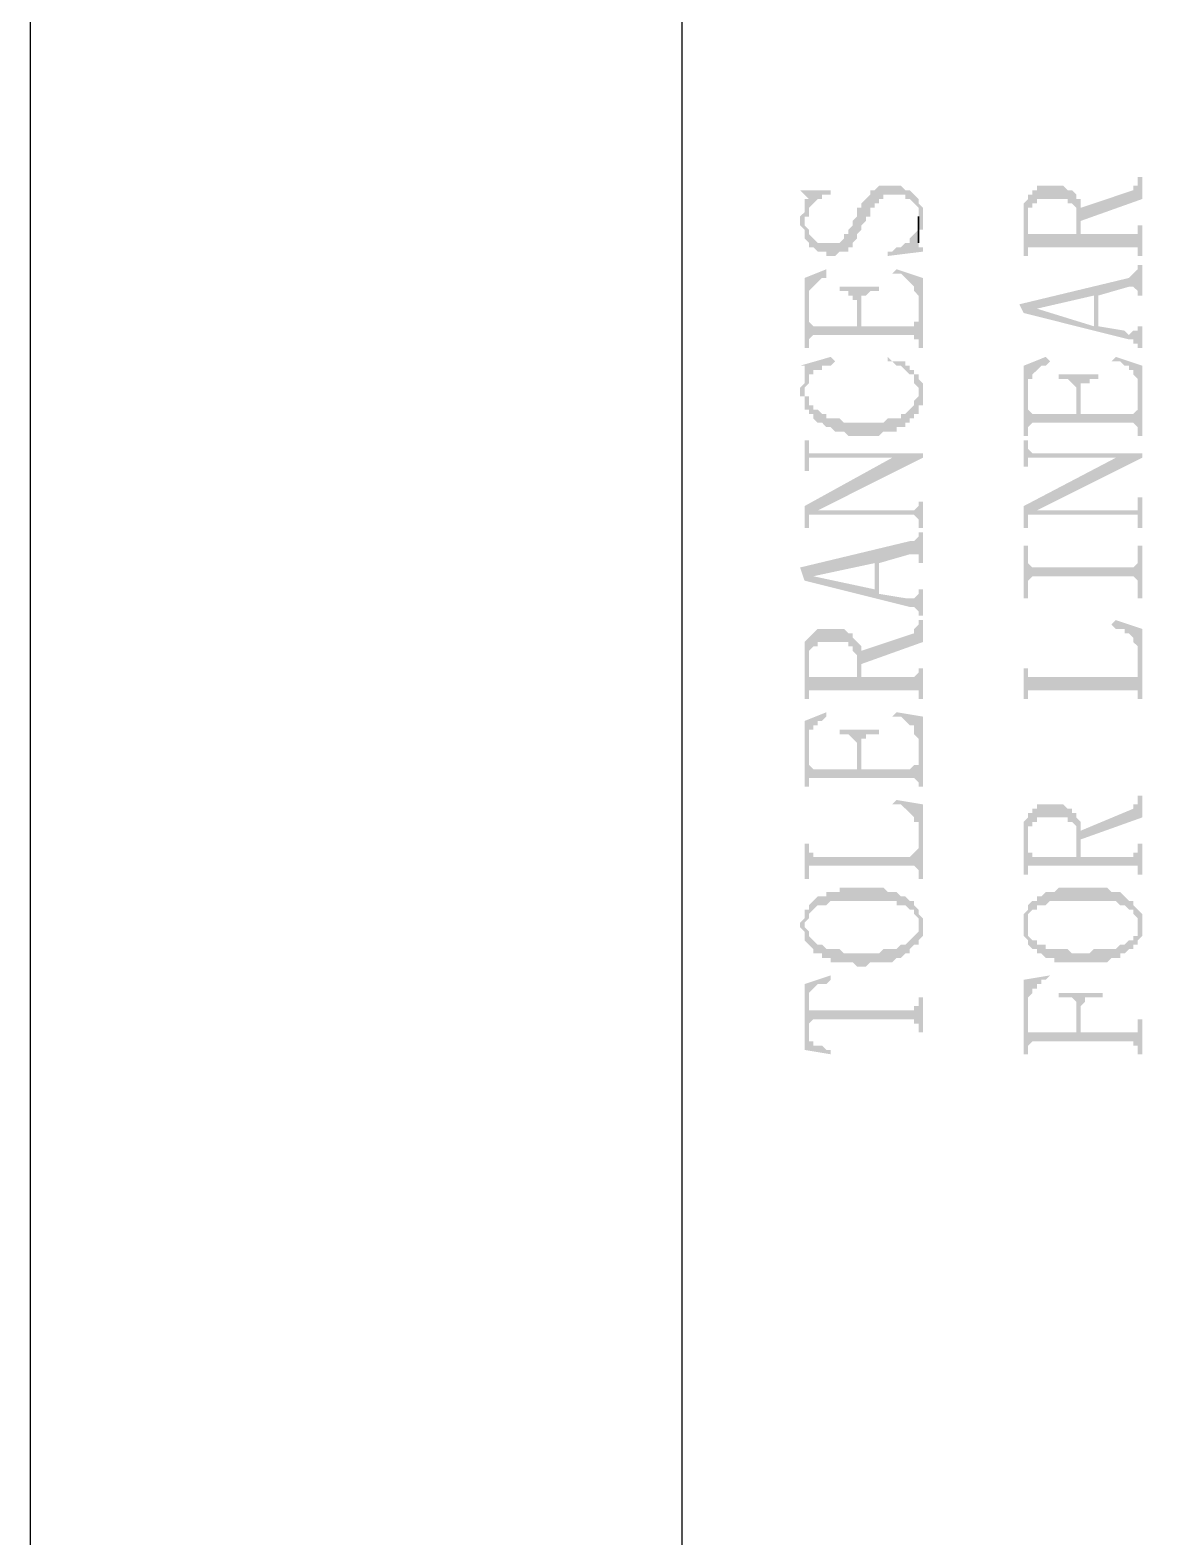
# Model space of a CAD drawing. Header units: inches. Extents: x 3613 to 8393, y -2205 to -794.
# Drawn here: x 7005.62 to 7017.27, y -1349.99 to -1334.49 of the extents above; entities that cross this region are included whole.
import ezdxf

# ---------------------------------------------------------------- set-up
doc = ezdxf.new("R2010")
doc.units = ezdxf.units.IN
doc.header["$MEASUREMENT"] = 0

msp = doc.modelspace()

# ---------------------------------------------------------------- hatches: boundary and pattern name
at = {"transparency": 33554559}
for points in [[(7016.437, -1336.314), (7016.437, -1336.449), (7017.069, -1336.224), (7017.069, -1335.998), (7017.024, -1335.998), (7017.024, -1336.043), (7017.024, -1336.088), (7016.978, -1336.088), (7016.978, -1336.133)], [(7013.548, -1336.449), (7013.548, -1336.494), (7013.594, -1336.54), (7013.594, -1336.585), (7013.594, -1336.63), (7013.639, -1336.675), (7013.639, -1336.72), (7013.684, -1336.72), (7013.729, -1336.765), (7013.819, -1336.765), (7013.819, -1336.81), (7013.909, -1336.81), (7013.955, -1336.765), (7014.045, -1336.765), (7014.045, -1336.72), (7014.09, -1336.72), (7014.09, -1336.675), (7014.135, -1336.63), (7014.135, -1336.585), (7014.18, -1336.54), (7014.18, -1336.494), (7014.225, -1336.449), (7014.225, -1336.404), (7014.271, -1336.404), (7014.271, -1336.314), (7014.316, -1336.314), (7014.316, -1336.269), (7014.361, -1336.269), (7014.361, -1336.224), (7014.406, -1336.224), (7014.406, -1336.179), (7014.632, -1336.179), (7014.632, -1336.224), (7014.677, -1336.224), (7014.722, -1336.269), (7014.722, -1336.269), (7014.767, -1336.314), (7014.767, -1336.404), (7014.767, -1336.585), (7014.767, -1336.54), (7014.812, -1336.54), (7014.812, -1336.449), (7014.812, -1336.404), (7014.812, -1336.314), (7014.767, -1336.269), (7014.767, -1336.224), (7014.722, -1336.179), (7014.722, -1336.179), (7014.677, -1336.133), (7014.632, -1336.133), (7014.586, -1336.088), (7014.361, -1336.088), (7014.316, -1336.133), (7014.271, -1336.133), (7014.271, -1336.179), (7014.271, -1336.179), (7014.225, -1336.224), (7014.225, -1336.224), (7014.18, -1336.269), (7014.18, -1336.314), (7014.135, -1336.314), (7014.135, -1336.404), (7014.09, -1336.449), (7014.09, -1336.494), (7014.045, -1336.54), (7014.045, -1336.585), (7014, -1336.585), (7014, -1336.63), (7014, -1336.63), (7013.955, -1336.675), (7013.729, -1336.675), (7013.684, -1336.63), (7013.684, -1336.63), (7013.639, -1336.585), (7013.639, -1336.54), (7013.594, -1336.494), (7013.594, -1336.269), (7013.594, -1336.359), (7013.594, -1336.359), (7013.548, -1336.404)], [(7013.548, -1336.133), (7013.594, -1336.179), (7013.594, -1336.179), (7013.639, -1336.224), (7013.639, -1336.404), (7013.639, -1336.314), (7013.684, -1336.269), (7013.684, -1336.269), (7013.729, -1336.224), (7013.774, -1336.224), (7013.774, -1336.179), (7013.864, -1336.179), (7013.864, -1336.133)], [(7015.85, -1336.404), (7015.85, -1336.81), (7015.895, -1336.81), (7015.895, -1336.404), (7015.895, -1336.314), (7015.94, -1336.314), (7015.94, -1336.269), (7015.986, -1336.269), (7015.986, -1336.224), (7016.301, -1336.224), (7016.301, -1336.269), (7016.347, -1336.269), (7016.392, -1336.314), (7016.392, -1336.359), (7016.392, -1336.585), (7016.437, -1336.224), (7016.392, -1336.224), (7016.392, -1336.179), (7016.347, -1336.133), (7016.301, -1336.133), (7016.256, -1336.088), (7015.986, -1336.088), (7015.986, -1336.133), (7015.94, -1336.133), (7015.94, -1336.179), (7015.895, -1336.179), (7015.895, -1336.224), (7015.895, -1336.224), (7015.85, -1336.269), (7015.85, -1336.314), (7015.85, -1336.359)], [(7013.594, -1336.269), (7013.594, -1336.449), (7013.594, -1336.404), (7013.639, -1336.404), (7013.639, -1336.224), (7013.594, -1336.224)], [(7015.895, -1336.765), (7015.895, -1336.72), (7017.024, -1336.72), (7017.024, -1336.81), (7017.069, -1336.81), (7017.069, -1336.494), (7017.024, -1336.494), (7017.024, -1336.54), (7017.024, -1336.585), (7016.437, -1336.585), (7016.437, -1336.314), (7016.437, -1336.224), (7016.392, -1336.585), (7015.895, -1336.585), (7015.895, -1336.449)], [(7014.451, -1336.765), (7014.451, -1336.81), (7014.812, -1336.765), (7014.812, -1336.72), (7014.767, -1336.72), (7014.767, -1336.675), (7014.767, -1336.494), (7014.767, -1336.54), (7014.722, -1336.585), (7014.722, -1336.585), (7014.677, -1336.63), (7014.677, -1336.675), (7014.632, -1336.675), (7014.586, -1336.72), (7014.541, -1336.72), (7014.496, -1336.765)], [(7013.594, -1337.036), (7013.594, -1337.758), (7013.639, -1337.758), (7013.639, -1337.262), (7013.639, -1337.171), (7013.639, -1337.171), (7013.684, -1337.126), (7013.684, -1337.126), (7013.729, -1337.081), (7013.729, -1337.081), (7013.774, -1337.036), (7013.819, -1337.036), (7013.819, -1336.946)], [(7014.496, -1336.991), (7014.586, -1336.991), (7014.632, -1337.036), (7014.632, -1337.036), (7014.677, -1337.081), (7014.677, -1337.081), (7014.722, -1337.126), (7014.722, -1337.171), (7014.767, -1337.217), (7014.767, -1337.262), (7014.767, -1337.758), (7014.812, -1337.758), (7014.812, -1337.036), (7014.541, -1336.946)], [(7015.805, -1337.307), (7015.85, -1337.397), (7015.986, -1337.352), (7016.572, -1337.217), (7016.572, -1337.533), (7016.617, -1337.217), (7016.933, -1337.126), (7016.978, -1337.126), (7017.024, -1337.171), (7017.024, -1337.217), (7017.069, -1337.217), (7017.069, -1336.901), (7017.024, -1336.901), (7017.024, -1336.946), (7017.024, -1336.946), (7016.978, -1336.991), (7016.978, -1336.991), (7016.933, -1337.036)], [(7013.639, -1337.713), (7013.639, -1337.668), (7013.639, -1337.668), (7013.684, -1337.623), (7014.722, -1337.623), (7014.722, -1337.668), (7014.767, -1337.668), (7014.767, -1337.713), (7014.767, -1337.442), (7014.767, -1337.487), (7014.722, -1337.487), (7014.722, -1337.533), (7014.18, -1337.533), (7014.18, -1337.307), (7014.135, -1337.533), (7013.684, -1337.533), (7013.639, -1337.487), (7013.639, -1337.262)], [(7013.955, -1337.126), (7013.955, -1337.171), (7014.045, -1337.171), (7014.045, -1337.217), (7014.09, -1337.217), (7014.09, -1337.262), (7014.135, -1337.262), (7014.135, -1337.533), (7014.18, -1337.307), (7014.18, -1337.217), (7014.225, -1337.217), (7014.271, -1337.171), (7014.361, -1337.171), (7014.361, -1337.126)], [(7015.85, -1337.397), (7016.933, -1337.668), (7016.978, -1337.668), (7016.978, -1337.713), (7017.024, -1337.713), (7017.024, -1337.758), (7017.069, -1337.758), (7017.069, -1337.533), (7017.024, -1337.533), (7017.024, -1337.578), (7016.978, -1337.578), (7016.933, -1337.623), (7016.933, -1337.623), (7016.888, -1337.578), (7016.617, -1337.533), (7016.617, -1337.217), (7016.572, -1337.533), (7015.986, -1337.352), (7015.986, -1337.352)], [(7013.548, -1337.939), (7013.594, -1337.939), (7013.594, -1337.984), (7013.594, -1338.39), (7013.594, -1338.164), (7013.639, -1338.119), (7013.639, -1338.029), (7013.684, -1338.029), (7013.684, -1337.984), (7013.774, -1337.984), (7013.774, -1337.939), (7013.864, -1337.939), (7013.909, -1337.894), (7013.864, -1337.848)], [(7014.451, -1337.894), (7014.496, -1337.894), (7014.541, -1337.939), (7014.586, -1337.939), (7014.632, -1337.984), (7014.632, -1337.984), (7014.677, -1338.029), (7014.722, -1338.029), (7014.722, -1338.119), (7014.767, -1338.164), (7014.767, -1338.209), (7014.767, -1338.029), (7014.722, -1338.029), (7014.722, -1337.984), (7014.677, -1337.984), (7014.677, -1337.939), (7014.632, -1337.939), (7014.632, -1337.894), (7014.496, -1337.894), (7014.451, -1337.848)], [(7015.85, -1337.939), (7015.85, -1338.661), (7015.895, -1338.661), (7015.895, -1338.164), (7015.895, -1338.074), (7015.94, -1338.074), (7015.94, -1338.029), (7015.94, -1338.029), (7015.986, -1337.984), (7015.986, -1337.984), (7016.031, -1337.939), (7016.076, -1337.939), (7016.121, -1337.894), (7016.076, -1337.848)], [(7016.753, -1337.894), (7016.843, -1337.894), (7016.888, -1337.939), (7016.933, -1337.939), (7016.933, -1337.984), (7016.978, -1337.984), (7016.978, -1338.029), (7016.978, -1338.029), (7017.024, -1338.074), (7017.024, -1338.164), (7017.024, -1338.661), (7017.069, -1338.661), (7017.069, -1337.939), (7016.798, -1337.848)], [(7013.548, -1338.209), (7013.548, -1338.255), (7013.594, -1338.255), (7013.594, -1338.39), (7013.594, -1337.984), (7013.594, -1338.029), (7013.594, -1338.119), (7013.548, -1338.164)], [(7013.594, -1338.39), (7013.639, -1338.39), (7013.639, -1338.435), (7013.684, -1338.435), (7013.684, -1338.48), (7013.729, -1338.525), (7013.774, -1338.525), (7013.819, -1338.571), (7013.864, -1338.571), (7013.909, -1338.616), (7014, -1338.616), (7014.045, -1338.661), (7014.361, -1338.661), (7014.406, -1338.616), (7014.541, -1338.616), (7014.541, -1338.571), (7014.632, -1338.571), (7014.632, -1338.525), (7014.677, -1338.525), (7014.677, -1338.48), (7014.722, -1338.48), (7014.722, -1338.435), (7014.767, -1338.435), (7014.767, -1338.345), (7014.812, -1338.345), (7014.812, -1338.209), (7014.812, -1338.164), (7014.812, -1338.119), (7014.767, -1338.074), (7014.767, -1338.029), (7014.767, -1338.255), (7014.767, -1338.255), (7014.722, -1338.3), (7014.722, -1338.345), (7014.722, -1338.345), (7014.677, -1338.39), (7014.677, -1338.39), (7014.632, -1338.435), (7014.586, -1338.435), (7014.586, -1338.48), (7014.451, -1338.48), (7014.406, -1338.525), (7014, -1338.525), (7013.955, -1338.48), (7013.819, -1338.48), (7013.819, -1338.435), (7013.774, -1338.435), (7013.729, -1338.39), (7013.684, -1338.39), (7013.684, -1338.345), (7013.639, -1338.345), (7013.639, -1338.255), (7013.594, -1338.255), (7013.594, -1338.209)], [(7016.211, -1338.029), (7016.211, -1338.074), (7016.301, -1338.074), (7016.347, -1338.119), (7016.347, -1338.119), (7016.392, -1338.164), (7016.392, -1338.435), (7016.437, -1338.209), (7016.437, -1338.119), (7016.527, -1338.119), (7016.527, -1338.074), (7016.617, -1338.074), (7016.617, -1338.029)], [(7015.895, -1338.616), (7015.895, -1338.571), (7015.895, -1338.571), (7015.94, -1338.525), (7016.978, -1338.525), (7017.024, -1338.571), (7017.024, -1338.616), (7017.024, -1338.345), (7017.024, -1338.39), (7017.024, -1338.39), (7016.978, -1338.435), (7016.437, -1338.435), (7016.437, -1338.209), (7016.392, -1338.435), (7015.94, -1338.435), (7015.895, -1338.39), (7015.895, -1338.164)], [(7013.594, -1338.706), (7013.594, -1339.022), (7013.639, -1339.022), (7013.639, -1338.932), (7013.639, -1338.886), (7014.812, -1338.886), (7014.812, -1338.841), (7013.639, -1338.841), (7013.639, -1338.796), (7013.639, -1338.706)], [(7015.85, -1338.706), (7015.85, -1338.977), (7015.895, -1338.977), (7015.895, -1338.932), (7015.895, -1338.886), (7017.069, -1338.886), (7017.069, -1338.841), (7015.94, -1338.841), (7015.895, -1338.796), (7015.895, -1338.706)], [(7013.594, -1339.383), (7013.594, -1339.609), (7013.639, -1339.609), (7013.639, -1339.473), (7013.684, -1339.473), (7013.729, -1339.428), (7014.812, -1338.886), (7014.496, -1338.886)], [(7015.85, -1339.383), (7015.85, -1339.609), (7015.895, -1339.609), (7015.895, -1339.473), (7015.94, -1339.473), (7015.986, -1339.428), (7017.069, -1338.886), (7016.798, -1338.886)], [(7015.94, -1339.473), (7017.024, -1339.473), (7017.024, -1339.518), (7017.024, -1339.609), (7017.069, -1339.609), (7017.069, -1339.293), (7017.024, -1339.293), (7017.024, -1339.383), (7017.024, -1339.428), (7015.986, -1339.428)], [(7013.684, -1339.473), (7014.722, -1339.473), (7014.767, -1339.518), (7014.767, -1339.609), (7014.812, -1339.609), (7014.812, -1339.338), (7014.767, -1339.338), (7014.767, -1339.383), (7014.767, -1339.383), (7014.722, -1339.428), (7013.729, -1339.428)], [(7013.548, -1340.015), (7013.594, -1340.15), (7013.684, -1340.105), (7014.316, -1339.97), (7014.316, -1340.24), (7014.361, -1339.97), (7014.677, -1339.879), (7014.767, -1339.879), (7014.767, -1339.97), (7014.812, -1339.97), (7014.812, -1339.654), (7014.767, -1339.654), (7014.767, -1339.699), (7014.722, -1339.744), (7014.677, -1339.744)], [(7015.85, -1339.789), (7015.85, -1340.331), (7015.895, -1340.331), (7015.895, -1340.15), (7015.895, -1340.15), (7015.94, -1340.105), (7016.978, -1340.105), (7017.024, -1340.15), (7017.024, -1340.331), (7017.069, -1340.331), (7017.069, -1339.789), (7017.024, -1339.789), (7017.024, -1339.97), (7017.024, -1339.97), (7016.978, -1340.015), (7015.94, -1340.015), (7015.895, -1339.97), (7015.895, -1339.789)], [(7013.594, -1340.15), (7014.677, -1340.421), (7014.722, -1340.421), (7014.767, -1340.466), (7014.767, -1340.511), (7014.812, -1340.511), (7014.812, -1340.24), (7014.767, -1340.24), (7014.767, -1340.286), (7014.767, -1340.286), (7014.722, -1340.331), (7014.632, -1340.331), (7014.361, -1340.286), (7014.361, -1339.97), (7014.316, -1340.24), (7013.684, -1340.105), (7013.684, -1340.105)], [(7013.594, -1340.963), (7013.594, -1341.369), (7013.639, -1341.369), (7013.639, -1340.963), (7013.639, -1340.872), (7013.684, -1340.827), (7013.729, -1340.827), (7013.729, -1340.782), (7014.045, -1340.782), (7014.045, -1340.827), (7014.09, -1340.827), (7014.09, -1340.872), (7014.135, -1340.917), (7014.135, -1341.143), (7014.135, -1340.782), (7014.135, -1340.782), (7014.09, -1340.737), (7014.09, -1340.692), (7014.045, -1340.692), (7014, -1340.647), (7013.729, -1340.647), (7013.684, -1340.692), (7013.684, -1340.692), (7013.639, -1340.737), (7013.639, -1340.737), (7013.594, -1340.782), (7013.594, -1340.872), (7013.594, -1340.917)], [(7014.18, -1340.872), (7014.18, -1341.008), (7014.812, -1340.782), (7014.812, -1340.556), (7014.767, -1340.556), (7014.767, -1340.602), (7014.767, -1340.602), (7014.722, -1340.647), (7014.722, -1340.692)], [(7016.753, -1340.602), (7016.753, -1340.602), (7016.798, -1340.647), (7016.888, -1340.647), (7016.888, -1340.692), (7016.933, -1340.692), (7016.978, -1340.737), (7016.978, -1340.782), (7017.024, -1340.827), (7017.024, -1340.872), (7017.024, -1341.369), (7017.069, -1341.369), (7017.069, -1340.647), (7016.798, -1340.556)], [(7013.639, -1341.324), (7013.639, -1341.278), (7014.767, -1341.278), (7014.767, -1341.369), (7014.812, -1341.369), (7014.812, -1341.053), (7014.767, -1341.053), (7014.767, -1341.098), (7014.767, -1341.098), (7014.722, -1341.143), (7014.18, -1341.143), (7014.18, -1340.872), (7014.18, -1340.827), (7014.135, -1340.782), (7014.135, -1341.143), (7013.639, -1341.143), (7013.639, -1341.008)], [(7015.85, -1341.053), (7015.85, -1341.369), (7015.895, -1341.369), (7015.895, -1341.278), (7017.024, -1341.278), (7017.024, -1341.324), (7017.024, -1341.098), (7017.024, -1341.143), (7015.895, -1341.143), (7015.895, -1341.098), (7015.895, -1341.053)], [(7013.594, -1341.594), (7013.594, -1342.271), (7013.639, -1342.271), (7013.639, -1341.82), (7013.639, -1341.685), (7013.684, -1341.685), (7013.684, -1341.64), (7013.729, -1341.64), (7013.729, -1341.594), (7013.774, -1341.594), (7013.819, -1341.549), (7013.819, -1341.504)], [(7014.496, -1341.549), (7014.586, -1341.549), (7014.632, -1341.594), (7014.632, -1341.594), (7014.677, -1341.64), (7014.722, -1341.64), (7014.722, -1341.73), (7014.767, -1341.775), (7014.767, -1342.271), (7014.812, -1342.271), (7014.812, -1341.549), (7014.541, -1341.504)], [(7013.955, -1341.685), (7013.955, -1341.73), (7014.045, -1341.73), (7014.09, -1341.775), (7014.09, -1341.775), (7014.135, -1341.82), (7014.135, -1342.091), (7014.18, -1341.865), (7014.18, -1341.775), (7014.225, -1341.775), (7014.225, -1341.73), (7014.361, -1341.73), (7014.361, -1341.685)], [(7013.639, -1342.271), (7013.639, -1342.181), (7014.722, -1342.181), (7014.767, -1342.226), (7014.767, -1342.001), (7014.767, -1342.046), (7014.722, -1342.046), (7014.677, -1342.091), (7014.18, -1342.091), (7014.18, -1341.865), (7014.135, -1342.091), (7013.684, -1342.091), (7013.639, -1342.046), (7013.639, -1341.82)], [(7016.437, -1342.723), (7016.437, -1342.813), (7017.069, -1342.587), (7017.069, -1342.362), (7017.024, -1342.362), (7017.024, -1342.407), (7017.024, -1342.452), (7016.978, -1342.452), (7016.978, -1342.497)], [(7014.496, -1342.452), (7014.586, -1342.452), (7014.632, -1342.497), (7014.632, -1342.497), (7014.677, -1342.542), (7014.677, -1342.542), (7014.722, -1342.587), (7014.722, -1342.632), (7014.767, -1342.632), (7014.767, -1343.219), (7014.812, -1343.219), (7014.812, -1342.452), (7014.541, -1342.407)], [(7015.85, -1342.768), (7015.85, -1343.174), (7015.895, -1343.174), (7015.895, -1342.813), (7015.895, -1342.678), (7015.94, -1342.678), (7015.94, -1342.632), (7015.986, -1342.632), (7015.986, -1342.587), (7016.301, -1342.587), (7016.301, -1342.632), (7016.347, -1342.632), (7016.392, -1342.678), (7016.392, -1342.723), (7016.392, -1342.994), (7016.437, -1342.632), (7016.392, -1342.587), (7016.392, -1342.542), (7016.347, -1342.542), (7016.347, -1342.497), (7016.301, -1342.497), (7016.256, -1342.452), (7015.986, -1342.452), (7015.986, -1342.497), (7015.94, -1342.497), (7015.94, -1342.542), (7015.895, -1342.542), (7015.895, -1342.587), (7015.895, -1342.587), (7015.85, -1342.632), (7015.85, -1342.723), (7015.85, -1342.723)], [(7015.895, -1343.129), (7015.895, -1343.084), (7017.024, -1343.084), (7017.024, -1343.174), (7017.069, -1343.174), (7017.069, -1342.858), (7017.024, -1342.858), (7017.024, -1342.903), (7017.024, -1342.948), (7016.978, -1342.948), (7016.978, -1342.994), (7016.437, -1342.994), (7016.437, -1342.632), (7016.437, -1342.632), (7016.392, -1342.994), (7015.94, -1342.994), (7015.94, -1342.948), (7015.895, -1342.948), (7015.895, -1342.813)], [(7013.594, -1342.858), (7013.594, -1343.219), (7013.639, -1343.219), (7013.639, -1343.084), (7014.722, -1343.084), (7014.767, -1343.129), (7014.767, -1342.903), (7014.767, -1342.903), (7014.722, -1342.948), (7014.722, -1342.948), (7014.677, -1342.994), (7013.684, -1342.994), (7013.684, -1342.948), (7013.639, -1342.948), (7013.639, -1342.858)], [(7013.594, -1343.535), (7013.594, -1343.716), (7013.594, -1343.67), (7013.639, -1343.625), (7013.639, -1343.58), (7013.639, -1343.58), (7013.684, -1343.535), (7013.684, -1343.535), (7013.729, -1343.49), (7013.819, -1343.49), (7013.864, -1343.445), (7014.541, -1343.445), (7014.541, -1343.49), (7014.632, -1343.49), (7014.677, -1343.535), (7014.722, -1343.535), (7014.722, -1343.58), (7014.767, -1343.625), (7014.767, -1343.716), (7014.767, -1343.535), (7014.767, -1343.535), (7014.722, -1343.49), (7014.722, -1343.445), (7014.677, -1343.445), (7014.632, -1343.4), (7014.586, -1343.4), (7014.541, -1343.355), (7014.451, -1343.355), (7014.406, -1343.309), (7013.955, -1343.309), (7013.955, -1343.355), (7013.819, -1343.355), (7013.819, -1343.4), (7013.729, -1343.4), (7013.684, -1343.445), (7013.684, -1343.445), (7013.639, -1343.49), (7013.639, -1343.535)], [(7015.895, -1343.535), (7015.895, -1343.716), (7015.895, -1343.67), (7015.895, -1343.58), (7015.895, -1343.58), (7015.94, -1343.535), (7015.986, -1343.535), (7015.986, -1343.49), (7016.076, -1343.49), (7016.121, -1343.445), (7016.798, -1343.445), (7016.843, -1343.49), (7016.888, -1343.49), (7016.933, -1343.535), (7016.978, -1343.535), (7016.978, -1343.58), (7017.024, -1343.625), (7017.024, -1343.716), (7017.024, -1343.535), (7017.024, -1343.535), (7016.978, -1343.49), (7016.978, -1343.445), (7016.933, -1343.445), (7016.888, -1343.4), (7016.888, -1343.4), (7016.843, -1343.355), (7016.753, -1343.355), (7016.708, -1343.309), (7016.211, -1343.309), (7016.166, -1343.355), (7016.076, -1343.355), (7016.031, -1343.4), (7015.986, -1343.4), (7015.986, -1343.445), (7015.94, -1343.445), (7015.895, -1343.49), (7015.895, -1343.49)], [(7013.548, -1343.716), (7013.548, -1343.716), (7013.594, -1343.761), (7013.594, -1343.851), (7013.594, -1343.851), (7013.639, -1343.896), (7013.639, -1343.896), (7013.684, -1343.941), (7013.684, -1343.986), (7013.774, -1343.986), (7013.774, -1344.032), (7013.864, -1344.032), (7013.864, -1344.077), (7014.09, -1344.077), (7014.135, -1344.122), (7014.225, -1344.122), (7014.271, -1344.077), (7014.496, -1344.077), (7014.541, -1344.032), (7014.586, -1344.032), (7014.632, -1343.986), (7014.677, -1343.986), (7014.677, -1343.941), (7014.722, -1343.896), (7014.767, -1343.896), (7014.767, -1343.851), (7014.767, -1343.851), (7014.812, -1343.806), (7014.812, -1343.716), (7014.812, -1343.625), (7014.812, -1343.625), (7014.767, -1343.58), (7014.767, -1343.535), (7014.767, -1343.716), (7014.767, -1343.761), (7014.767, -1343.761), (7014.722, -1343.806), (7014.722, -1343.806), (7014.677, -1343.851), (7014.677, -1343.851), (7014.632, -1343.896), (7014.586, -1343.896), (7014.541, -1343.941), (7014.406, -1343.941), (7014.361, -1343.986), (7014, -1343.986), (7013.955, -1343.941), (7013.819, -1343.941), (7013.774, -1343.896), (7013.729, -1343.896), (7013.684, -1343.851), (7013.684, -1343.851), (7013.639, -1343.806), (7013.639, -1343.761), (7013.594, -1343.716), (7013.594, -1343.535), (7013.594, -1343.58), (7013.594, -1343.625), (7013.548, -1343.67)], [(7015.85, -1343.716), (7015.85, -1343.806), (7015.85, -1343.806), (7015.895, -1343.851), (7015.895, -1343.896), (7015.895, -1343.896), (7015.94, -1343.941), (7015.986, -1343.941), (7015.986, -1343.986), (7016.031, -1343.986), (7016.076, -1344.032), (7016.166, -1344.032), (7016.166, -1344.077), (7016.708, -1344.077), (7016.753, -1344.032), (7016.843, -1344.032), (7016.843, -1343.986), (7016.888, -1343.986), (7016.933, -1343.941), (7016.978, -1343.941), (7016.978, -1343.896), (7017.024, -1343.896), (7017.024, -1343.851), (7017.069, -1343.806), (7017.069, -1343.716), (7017.069, -1343.58), (7017.069, -1343.58), (7017.024, -1343.535), (7017.024, -1343.716), (7017.024, -1343.806), (7016.978, -1343.806), (7016.978, -1343.851), (7016.933, -1343.851), (7016.888, -1343.896), (7016.843, -1343.896), (7016.798, -1343.941), (7016.572, -1343.941), (7016.527, -1343.986), (7016.347, -1343.986), (7016.301, -1343.941), (7016.076, -1343.941), (7016.076, -1343.896), (7015.986, -1343.896), (7015.986, -1343.851), (7015.94, -1343.851), (7015.895, -1343.806), (7015.895, -1343.716), (7015.895, -1343.535), (7015.85, -1343.58), (7015.85, -1343.67)], [(7013.594, -1344.302), (7013.639, -1344.483), (7013.639, -1344.393), (7013.639, -1344.393), (7013.684, -1344.347), (7013.684, -1344.347), (7013.729, -1344.302), (7013.819, -1344.302), (7013.864, -1344.257), (7013.864, -1344.212)], [(7015.85, -1344.257), (7015.85, -1345.024), (7015.895, -1345.024), (7015.895, -1344.528), (7015.895, -1344.483), (7015.895, -1344.438), (7015.94, -1344.393), (7015.94, -1344.347), (7015.986, -1344.347), (7015.986, -1344.302), (7016.031, -1344.302), (7016.031, -1344.257), (7016.076, -1344.257), (7016.121, -1344.212), (7016.121, -1344.212)], [(7013.594, -1344.302), (7013.594, -1344.979), (7013.864, -1345.024), (7013.864, -1344.979), (7013.819, -1344.979), (7013.774, -1344.934), (7013.684, -1344.934), (7013.684, -1344.889), (7013.639, -1344.889), (7013.639, -1344.844), (7013.639, -1344.483)], [(7016.211, -1344.393), (7016.211, -1344.438), (7016.347, -1344.438), (7016.392, -1344.483), (7016.392, -1344.799), (7016.437, -1344.573), (7016.437, -1344.528), (7016.437, -1344.528), (7016.482, -1344.483), (7016.482, -1344.438), (7016.663, -1344.438), (7016.663, -1344.393)], [(7013.639, -1344.483), (7013.639, -1344.754), (7013.639, -1344.709), (7013.639, -1344.709), (7013.684, -1344.663), (7014.722, -1344.663), (7014.722, -1344.709), (7014.767, -1344.709), (7014.767, -1344.799), (7014.812, -1344.799), (7014.812, -1344.438), (7014.767, -1344.438), (7014.767, -1344.528), (7014.722, -1344.528), (7014.722, -1344.573), (7013.639, -1344.573), (7013.639, -1344.528)], [(7015.895, -1344.979), (7015.895, -1344.934), (7015.895, -1344.934), (7015.94, -1344.889), (7016.978, -1344.889), (7016.978, -1344.934), (7017.024, -1344.934), (7017.024, -1345.024), (7017.069, -1345.024), (7017.069, -1344.663), (7017.024, -1344.663), (7017.024, -1344.754), (7017.024, -1344.799), (7016.437, -1344.799), (7016.437, -1344.573), (7016.392, -1344.799), (7015.895, -1344.799), (7015.895, -1344.754), (7015.895, -1344.528)]]:
    msp.add_hatch(color=256, dxfattribs=at).paths.add_polyline_path(points)

# ---------------------------------------------------------------- linework, layer by layer
msp.add_line((7012.33, -1259.827), (7012.33, -1546.568))
for points in [[(7425.623, -1550.827), (7425.623, -1253.827), (7005.623, -1253.827), (7005.623, -1550.827)], [(7014.767, -1336.494), (7014.767, -1336.675), (7014.767, -1336.404), (7014.767, -1336.449)]]:
    msp.add_lwpolyline(points, close=True)

doc.saveas('drawing.dxf')
